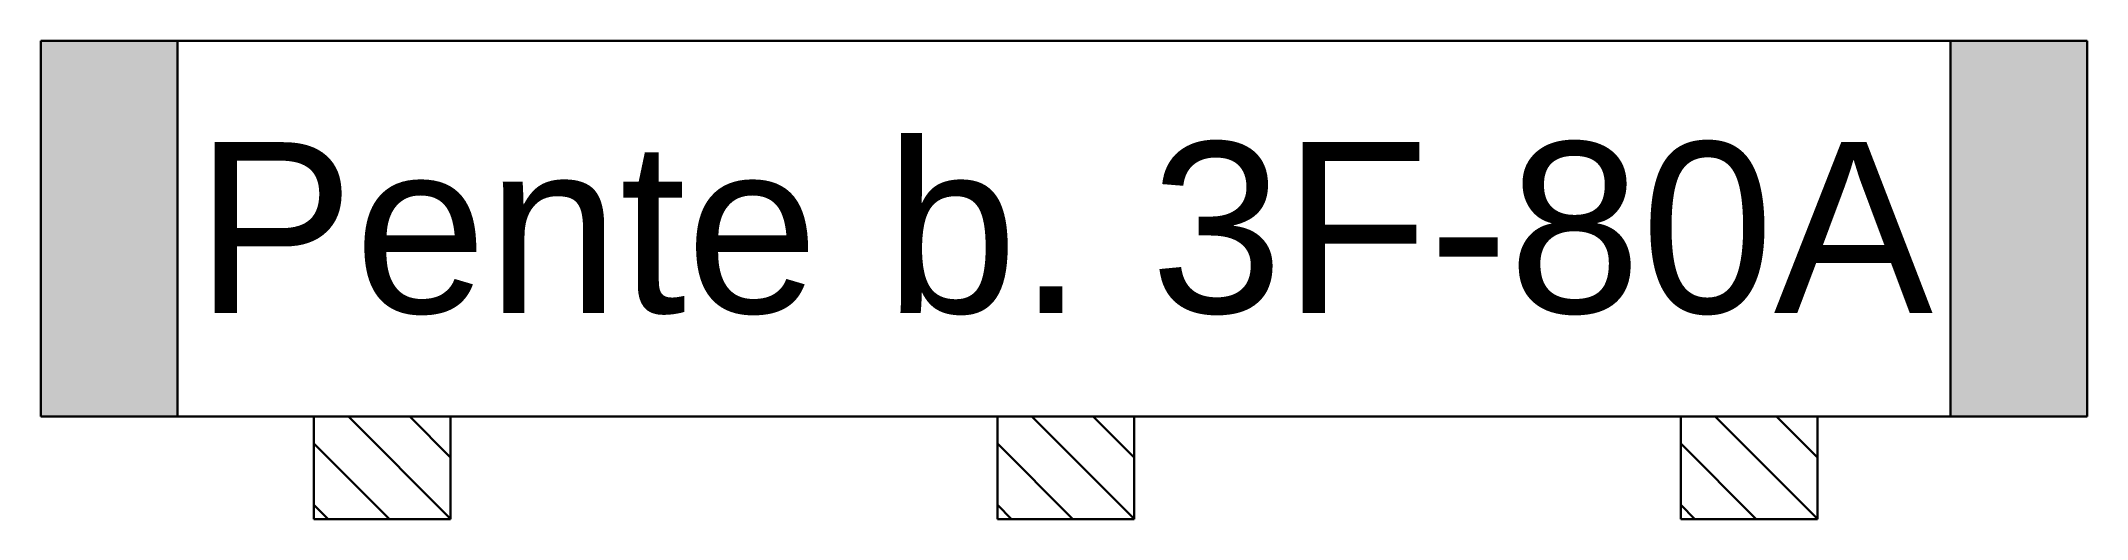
# Model space of a CAD drawing. Header units: millimetres. Extents: x 0 to 120, y 0 to 28.
import ezdxf

# ---------------------------------------------------------------- set-up
doc = ezdxf.new("R2010")
doc.units = ezdxf.units.MM
doc.layers.add('VO-Acessório', color=7, linetype='Continuous', lineweight=30)
doc.styles.add('VO-Arial 10', font='arial.ttf', dxfattribs={"height": 10})

# ---------------------------------------------------------------- blocks, each defined once
blk = doc.blocks.new('*U2', base_point=(216457.27, -33594.44))
at = {"layer": 'VO-Acessório'}
h = blk.add_hatch(color=252, dxfattribs=at)
h.dxf.hatch_style = 1
h.paths.add_polyline_path([(216467.27, -33566.94), (216457.27, -33566.94), (216457.27, -33594.44), (216467.27, -33594.44)])
for p, q in [((216457.27, -33594.44), (216457.27, -33566.94)), ((216457.27, -33566.94), (216467.27, -33566.94)), ((216467.27, -33566.94), (216467.27, -33594.44)), ((216467.27, -33594.44), (216457.27, -33594.44))]:
    blk.add_line(p, q, dxfattribs=at)
blk = doc.blocks.new('*U3')
at = {"layer": 'VO-Acessório'}
h = blk.add_hatch(dxfattribs=at)
h.set_pattern_fill('ANSI31', color=256, scale=0.8, angle=270, style=0)
h.set_pattern_definition([(315, (-785.9243, 6345.3457), (1.7960512, 1.7960512), [])])
h.paths.add_polyline_path([(23.98, 6), (15.98, 6), (15.98, 0), (23.98, 0)])
h = blk.add_hatch(dxfattribs=at)
h.set_pattern_fill('ANSI31', color=256, scale=0.8, angle=270, style=0)
h.set_pattern_definition([(315, (-745.9243, 6345.3458), (1.7960512, 1.7960512), [])])
h.paths.add_polyline_path([(63.98, 6), (55.98, 6), (55.98, 0), (63.98, 0)])
h = blk.add_hatch(dxfattribs=at)
h.set_pattern_fill('ANSI31', color=256, scale=0.8, angle=270, style=0)
h.set_pattern_definition([(315, (-705.9243, 6345.346), (1.7960512, 1.7960512), [])])
h.paths.add_polyline_path([(103.98, 6), (95.98, 6), (95.98, 0), (103.98, 0)])
at = {"layer": 'VO-Acessório', "linetype": 'Continuous'}
for p, q in [((8, 6), (8, 28)), ((119.76, 28), (8, 28)), ((8, 6), (119.76, 6))]:
    blk.add_line(p, q, dxfattribs=at)
at = {"layer": 'VO-Acessório'}
for p, q in [((15.98, 0), (15.98, 6)), ((23.98, 0), (23.98, 6)), ((55.98, 0), (55.98, 6)), ((63.98, 0), (63.98, 6)), ((95.98, 0), (95.98, 6)), ((103.98, 0), (103.98, 6)), ((15.98, 0), (23.98, 0)), ((55.98, 0), (63.98, 0)), ((95.98, 0), (103.98, 0))]:
    blk.add_line(p, q, dxfattribs=at)
at = {"xscale": 0.8, "yscale": 0.8, "zscale": 0.8, "rotation": 180}
for p in [(8, 28), (119.76, 28)]:
    blk.add_blockref('*U2', p, dxfattribs=at)
at = {"linetype": 'ByBlock', "insert": (59.88, 17), "char_height": 10, "attachment_point": 5, "style": 'VO-Arial 10'}
blk.add_mtext_dynamic_manual_height_columns('Pente b. 3F-80A', width=427.6073, gutter_width=12.5, heights=[0], dxfattribs=at)

msp = doc.modelspace()

# ---------------------------------------------------------------- block references
at = {"linetype": 'ByBlock'}
msp.add_blockref('*U3', (0, 0), dxfattribs=at)

doc.saveas('drawing.dxf')
